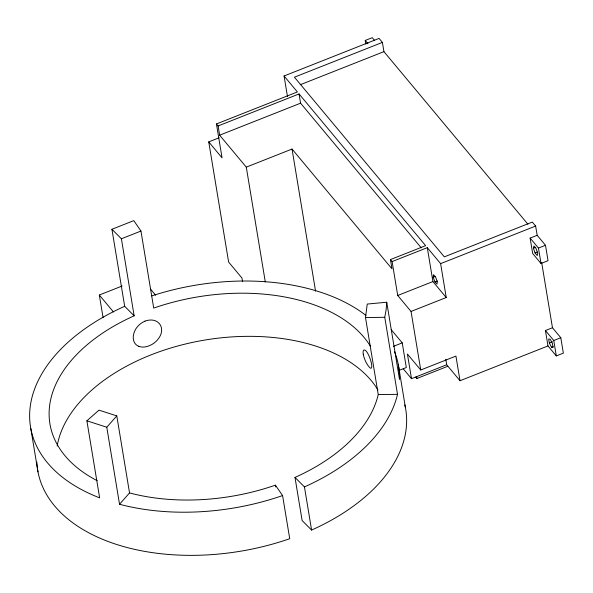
<?xml version="1.0" encoding="UTF-8"?>
<svg xmlns="http://www.w3.org/2000/svg" width="593" height="593" viewBox="0 0 593 593"><rect width="100%" height="100%" fill="white"/><g stroke="black" fill="none" stroke-linecap="round" stroke-linejoin="round"><path stroke-width="0.89" d="M311.592 530.06L302.126 520.55L294.988 477.409A166.878 101.129 -9.4 0 0 378.245 394.575L365.496 317.537L367.252 304.061L386.732 302.23L386.139 309.746L384.761 317.299L397.51 394.338A186.521 113.033 -9.4 0 1 304.454 486.92L311.592 530.06A186.521 113.033 -9.4 0 0 404.856 404.923M433.172 277.272L433.439 274.7L435.484 276.82L437.271 281.512L437.004 284.084L434.958 281.964L433.172 277.272L435.521 276.345M533.404 248.185L533.915 246.013L536.079 248.615L537.732 253.381L537.228 255.553L535.056 252.959L533.404 248.185L535.746 247.259M36.84 462.073A186.521 113.033 -9.4 0 0 289.725 538.711L282.587 495.57A186.521 113.033 -9.4 0 1 119.534 504.265L106.777 427.227L116.791 415.893L98.987 410.148L86.882 420.808L99.639 497.846A186.521 113.033 -9.4 0 1 124.686 306.307L111.929 229.269L133.796 220.626L140.956 231.048L153.713 308.086A166.878 101.129 -9.4 0 1 370.343 346.075M119.534 504.265L129.541 492.931A166.878 101.129 -9.4 0 0 275.419 485.148L282.587 495.57M111.929 229.269L121.395 238.779L140.956 231.048M365.837 44.075L365.236 40.45L372.271 37.67L374.494 40.331M287.457 96.496L284.062 75.978L379.068 38.404L382.403 42.4L383.93 51.643L527.911 224.221M382.403 42.4L294.424 77.186L444.327 256.858L532.306 222.071L535.635 226.059L537.169 235.302L545.493 245.287L548.043 260.698L541.009 263.477L532.677 253.5L530.127 238.089L537.169 235.302M300.228 84.747L383.93 51.643M219.062 137.798L208.736 141.883L222.056 157.857L216.445 123.959L297.382 91.952L284.062 75.978M218.113 125.953L299.05 93.946L425.633 245.665L390.446 259.586L391.973 268.829L292.038 149.051L246.288 167.137L219.64 135.197L218.113 125.953L216.445 123.959M219.64 135.197L300.577 103.189L421.245 247.822M103.063 317.574L99.328 295.025L122.128 286.011M392.106 261.58L427.301 247.666L440.621 263.633L446.232 297.53L411.045 311.451L397.718 295.477L392.106 261.58L390.446 259.586M440.621 263.633L535.635 226.059M397.718 295.477L432.912 281.564L446.232 297.53M434.958 281.964L437.3 281.038M530.127 238.089L538.459 248.074L545.493 245.287M535.056 252.959L537.406 252.025M393.307 346.401L402.232 342.873L406.309 367.527L399.015 370.41M460.012 380.736L446.685 364.762L411.498 378.675L407.413 354.028L420.741 369.995L455.928 356.082L460.012 380.736L547.984 345.941L556.316 355.926L563.35 353.139L560.8 337.736L552.468 327.751L541.668 262.499M415.752 377.089L416.916 378.482L447.73 366.296M547.984 345.941L545.434 330.538L552.468 327.751M545.434 330.538L553.758 340.515L560.8 337.736M549.326 342.984L548.666 338.981L550.208 339.226L552.417 343.473L553.076 347.483L551.534 347.239L549.326 342.984L552.454 341.746M551.534 347.239L553.099 346.616M145.055 321.124L145.989 320.791A15.714 11.912 -37.2 0 1 155.751 320.954L156.508 321.339A15.663 12.09 -31.7 0 1 159.206 337.595L158.642 338.403A15.714 11.912 -37.2 0 1 150.059 345.393L149.139 345.771A15.722 11.638 -42.4 0 1 139.496 346.557L138.755 346.297M365.496 317.537L384.761 317.299M378.245 394.575L397.51 394.338M106.777 427.227L86.882 420.808M124.686 306.307L134.151 315.817A166.878 101.129 -9.4 0 0 97.215 480.686M294.988 477.409L304.454 486.92M365.236 40.45L368.008 43.778M391.224 329.678L402.232 342.873M403.262 368.816L411.498 378.675M150.385 288.91L155.685 295.255M99.328 295.025L113.478 311.985M538.459 248.074L541.009 263.477M553.758 340.515L556.316 355.926M427.301 247.666L432.912 281.564M445.78 359.284L446.685 364.762M411.045 311.451L420.741 369.995M416.612 376.651L416.916 378.482M398.288 364.502L405.434 407.643M386.732 302.23L399.482 379.268A186.521 113.033 -9.4 0 0 394.59 351.827M299.05 93.946L300.577 103.189M292.038 149.051L315.565 291.163M246.288 167.137L265.301 281.949M242.559 281.682L241.951 278.035L228.631 262.062L208.736 141.883M275.419 485.148L275.715 486.942M121.395 238.779L134.151 315.817M116.791 415.893L129.541 492.931M30.843 428.732L37.989 471.872M151.771 295.9A186.521 113.033 -9.4 0 1 365.918 315.402M57.173 446.025A166.878 101.129 -9.4 0 1 202.754 340.404A166.878 101.129 -9.4 0 1 377.934 389.957M145.055 321.102A15.722 11.638 -42.4 0 0 136.427 328.003L135.871 328.87A15.67 11.274 -47.3 0 0 138.755 346.305M363.242 354.162A9.822 2.861 67.2 0 0 368.972 366.748A9.822 2.379 69.6 0 0 371.574 364.146A9.822 2.379 69.6 0 0 366.422 351.338A9.822 2.861 67.2 0 0 363.242 354.162"/></g></svg>
